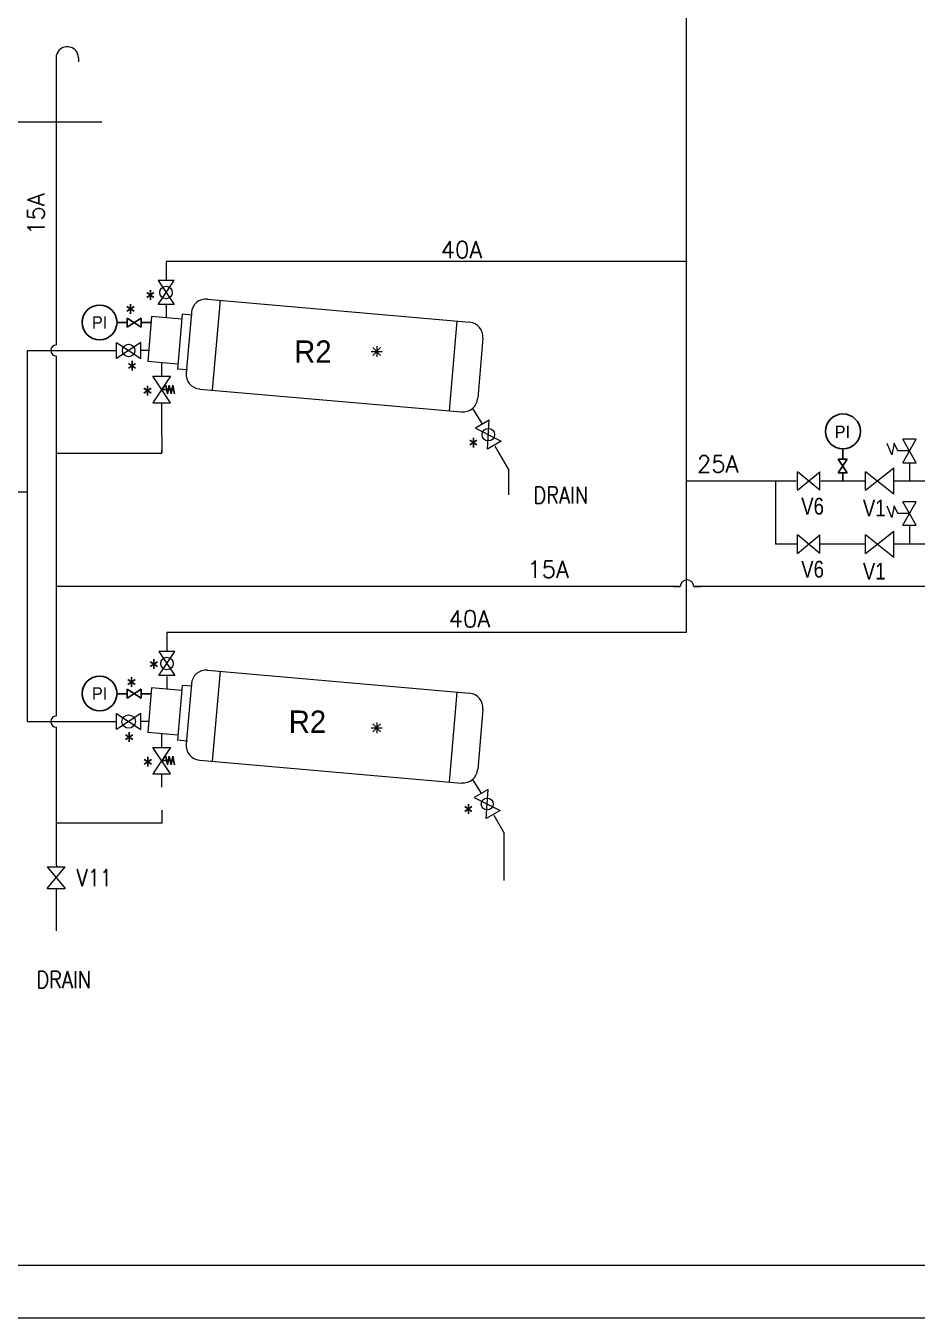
# Model space of a CAD drawing. Extents: x 475189 to 476029, y 1007718 to 1008015.
# Drawn here: x 475674.4 to 475758.8, y 1007718.3 to 1007840.6 of the extents above; entities that cross this region are included whole.
import ezdxf
from ezdxf.enums import TextEntityAlignment as Align

# ---------------------------------------------------------------- set-up
doc = ezdxf.new("R2010")
doc.units = 0
doc.header["$LTSCALE"] = 4
doc.header["$MEASUREMENT"] = 0
doc.linetypes.add('AUSGEZOGEN', pattern=[0])
doc.layers.get('0').update_dxf_attribs({"linetype": 'CONTINUOUS', "lineweight": 0})
for name, color, linetype in [('2', 3, 'AUSGEZOGEN'), ('25', 3, 'AUSGEZOGEN'), ('35', 7, 'AUSGEZOGEN'), ('4', 7, 'AUSGEZOGEN'), ('50', 4, 'AUSGEZOGEN')]:
    doc.layers.add(name, color=color, linetype=linetype)
doc.layers.add('R.B', color=6, linetype='CONTINUOUS', lineweight=0)
doc.layers.add('Template', color=7, linetype='CONTINUOUS', lineweight=0)
doc.styles.add('ROMANS', font='ROMANS.SHX')
doc.styles.get("Standard").update_dxf_attribs({"font": '', "width": 0.95, "height": 200})
doc.styles.get('Standard').set_extended_font_data('Gulim')

# ---------------------------------------------------------------- blocks, each defined once
blk = doc.blocks.new('A$C07fd2cc2')
at = {"color": 8}
for p, q in [((10253, 5664), (10253, 18086)), ((4611, 8236), (4611, 10821)), ((4809, 10805), (4809, 10769)), ((5019, 10230), (3229, 10230)), ((10257, 8983), (5593, 8983)), ((5593, 8983), (5593, 8821)), ((5521, 8597), (5665, 8813)), ((5521, 8813), (5665, 8597)), ((5665, 8813), (5521, 8813)), ((5665, 8597), (5521, 8597)), ((5593, 8591), (5593, 8477)), ((5964, 8645), (8309, 8440)), ((6076, 8636), (6005, 7832)), ((5464, 8489), (5429, 8088)), ((5734, 8465), (5464, 8489)), ((5738, 8510), (5695, 8020)), ((5827, 8502), (5738, 8510)), ((5820, 8524), (5772, 7986)), ((8197, 8450), (8127, 7646)), ((5366, 8258), (5150, 8114)), ((5150, 8258), (5366, 8114)), ((5150, 8114), (5150, 8258)), ((5366, 8114), (5366, 8258)), ((7514, 8212), (7444, 8142)), ((7514, 8142), (7444, 8212)), ((7479, 8226), (7479, 8128)), ((8430, 8296), (8383, 7758)), ((4352, 4866), (4352, 8186)), ((4352, 8186), (5142, 8186)), ((4611, 4916), (4611, 8136)), ((5437, 8186), (5372, 8186)), ((7430, 8177), (7529, 8177)), ((5699, 8065), (5429, 8088)), ((5554, 7955), (5554, 8077)), ((5784, 8012), (5695, 8020)), ((5632, 7719), (5475, 7955)), ((5475, 7955), (5632, 7955)), ((5632, 7955), (5475, 7719)), ((5894, 7841), (8239, 7636)), ((5475, 7719), (5632, 7719)), ((5554, 7419), (5554, 7719)), ((8337, 7668), (8420, 7533)), ((8486, 7562), (8362, 7490)), ((8470, 7303), (8486, 7562)), ((5554, 7419), (5554, 7274)), ((8362, 7490), (8594, 7375)), ((5554, 7268), (5554, 7291)), ((8594, 7375), (8470, 7303)), ((8536, 7331), (8662, 7116)), ((12090, 7253), (12048, 7354)), ((12111, 7358), (12090, 7253)), ((12144, 7287), (12111, 7358)), ((12248, 7287), (12144, 7287)), ((12308, 7392), (12188, 7392)), ((12308, 7182), (12188, 7392)), ((12188, 7182), (12308, 7392)), ((4611, 7268), (5554, 7268)), ((12188, 7182), (12308, 7182)), ((12248, 7177), (12248, 7018)), ((8662, 6896), (8662, 7116)), ((11245, 6935), (11245, 7101)), ((11445, 6935), (11245, 7101)), ((11245, 6935), (11445, 7101)), ((11445, 6935), (11445, 7101)), ((11855, 6935), (12109, 7135)), ((12109, 6899), (11855, 7101)), ((11855, 6935), (11855, 7101)), ((12109, 6899), (12109, 7135)), ((11233, 7018), (10257, 7018)), ((11048, 7018), (11048, 6454)), ((11846, 7018), (11456, 7018)), ((12643, 7018), (12115, 7018)), ((4352, 6919), (2777, 6919)), ((12188, 6622), (12308, 6832)), ((12308, 6622), (12188, 6832)), ((12308, 6832), (12188, 6832)), ((12090, 6693), (12048, 6793)), ((12111, 6797), (12090, 6693)), ((12144, 6727), (12111, 6797)), ((12248, 6727), (12144, 6727)), ((12188, 6622), (12308, 6622)), ((12248, 6616), (12248, 6458)), ((11245, 6370), (11445, 6537)), ((11445, 6370), (11245, 6537)), ((11245, 6370), (11245, 6537)), ((11445, 6370), (11445, 6537)), ((11855, 6370), (12109, 6570)), ((12109, 6334), (11855, 6537)), ((11855, 6370), (11855, 6537)), ((12109, 6334), (12109, 6570)), ((11245, 6454), (11048, 6454)), ((11345, 6454), (11345, 6454)), ((11855, 6454), (11445, 6454)), ((12156, 6453), (12108, 6453)), ((12649, 6454), (12157, 6454)), ((10197, 6073), (4611, 6073)), ((10137, 6073), (10197, 6073)), ((11509, 6073), (10317, 6073)), ((10317, 6073), (10377, 6073)), ((13540, 6073), (10317, 6073)), ((10253, 5664), (5601, 5664)), ((5601, 5664), (5601, 5503)), ((5673, 5493), (5529, 5493)), ((5529, 5493), (5673, 5277)), ((5529, 5277), (5673, 5493)), ((5964, 5325), (8309, 5120)), ((5673, 5277), (5529, 5277)), ((5601, 5268), (5601, 5154)), ((5820, 5204), (5772, 4666)), ((6076, 5316), (6005, 4512)), ((5464, 5169), (5429, 4768)), ((5734, 5145), (5464, 5169)), ((5738, 5190), (5695, 4700)), ((5827, 5182), (5738, 5190)), ((8197, 5130), (8127, 4326)), ((8430, 4976), (8383, 4438)), ((4352, 4866), (5150, 4866)), ((5150, 4938), (5366, 4794)), ((5366, 4938), (5150, 4794)), ((5150, 4794), (5150, 4938)), ((5366, 4794), (5366, 4938)), ((5437, 4866), (5366, 4866)), ((7479, 4859), (7479, 4761)), ((4611, 3582), (4611, 4816)), ((5699, 4745), (5429, 4768)), ((5554, 4635), (5554, 4757)), ((7430, 4810), (7529, 4810)), ((7514, 4845), (7444, 4775)), ((7514, 4775), (7444, 4845)), ((5632, 4635), (5475, 4399)), ((5632, 4399), (5475, 4635)), ((5475, 4635), (5632, 4635)), ((5784, 4692), (5695, 4700)), ((5894, 4522), (8239, 4316)), ((5475, 4399), (5632, 4399)), ((5554, 4280), (5554, 4399)), ((8337, 4348), (8410, 4229)), ((8477, 4258), (8352, 4186)), ((8352, 4186), (8585, 4071)), ((8460, 3999), (8477, 4258)), ((5554, 4074), (5554, 3956)), ((8585, 4071), (8460, 3999)), ((5554, 3956), (4611, 3956)), ((8526, 4029), (8621, 3867)), ((8621, 3444), (8621, 3867)), ((4529, 3373), (4689, 3565)), ((4529, 3565), (4689, 3373)), ((4529, 3565), (4689, 3565)), ((4611, 3581), (4611, 3565)), ((4529, 3373), (4689, 3373)), ((4611, 3357), (4611, 3373)), ((4611, 2994), (4611, 3357))]:
    blk.add_line(p, q, dxfattribs=at)
for centre, radius in [((5593, 8705), 55.9), ((5258, 8186), 55.9), ((8478, 7433), 55.9), ((5601, 5385), 55.9), ((5258, 4866), 60.2), ((8468, 4128), 53.3)]:
    blk.add_circle(centre, radius, dxfattribs=at)
for centre, radius, start, end in [((4709, 10804), 100, 0.5524, 170.0303), ((5952, 8513), 133, 85, 175), ((8297, 8307), 133, 355, 85), ((4611, 8186), 50, 90, 270), ((5905, 7974), 133, 175, 265), ((8250, 7769), 133, 265, 355), ((10257, 6073), 60, 0, 180), ((5952, 5193), 133, 85, 175), ((8297, 4987), 133, 355, 85), ((4611, 4866), 50, 90, 270), ((5905, 4654), 133, 175, 265), ((8250, 4449), 133, 265, 355)]:
    blk.add_arc(centre, radius, start, end, dxfattribs=at)
at = {"layer": '2', "color": 8}
for p, q in [((5246, 8476), (5369, 8395)), ((5246, 8395), (5246, 8476)), ((5369, 8476), (5246, 8395)), ((5369, 8395), (5369, 8476)), ((5153, 8435), (5246, 8435)), ((5459, 8435), (5369, 8435)), ((11651, 7307), (11651, 7213)), ((11611, 7213), (11692, 7213)), ((11692, 7091), (11611, 7213)), ((11692, 7213), (11611, 7091)), ((11611, 7091), (11692, 7091)), ((11651, 7018), (11651, 7091)), ((5153, 5115), (5246, 5115)), ((5369, 5156), (5246, 5075)), ((5246, 5075), (5246, 5156)), ((5246, 5156), (5369, 5075)), ((5369, 5075), (5369, 5156)), ((5459, 5115), (5369, 5115))]:
    blk.add_line(p, q, dxfattribs=at)
at = {"layer": '25', "color": 8}
for centre in [(4998, 8437), (11653, 7462), (4998, 5117)]:
    blk.add_circle(centre, 156, dxfattribs=at)
at = {"layer": '4', "color": 8}
for p, q in [((5554, 7837), (5590, 7876)), ((5590, 7876), (5606, 7797)), ((5622, 7876), (5606, 7797)), ((5622, 7876), (5638, 7797)), ((5653, 7876), (5638, 7797)), ((5653, 7876), (5669, 7797)), ((5554, 7837), (5661, 7837)), ((5554, 4517), (5590, 4556)), ((5554, 4517), (5661, 4517)), ((5590, 4556), (5606, 4478)), ((5622, 4556), (5606, 4478)), ((5622, 4556), (5638, 4478)), ((5653, 4556), (5638, 4478)), ((5653, 4556), (5669, 4478))]:
    blk.add_line(p, q, dxfattribs=at)
at = {"color": 8, "style": 'ROMANS'}
blk.add_text('15A', height=150, rotation=90, dxfattribs=at).set_placement((4504, 9220))
for s, p in [('40A', (8052, 9013)), ('*', (5401, 8575)), ('*', (5223, 8451)), ('*', (5237, 7942)), ('*', (5375, 7719)), ('*', (8293, 7255)), ('25A', (10345, 7095)), ('15A', (8827, 6153)), ('40A', (8123, 5710)), ('*', (5432, 5273)), ('*', (5232, 5113)), ('*', (5211, 4620)), ('*', (5378, 4399)), ('*', (8248, 3977))]:
    blk.add_text(s, height=150, dxfattribs=at).set_placement(p)
at = {"color": 8, "style": 'ROMANS', "width": 0.85}
for s, p in [('DRAIN', (8882, 6816)), ('V11', (4793, 3394)), ('DRAIN', (4432, 2482))]:
    blk.add_text(s, height=150, dxfattribs=at).set_placement(p)
at = {"layer": '35', "color": 8}
for p in [(4998, 8437), (11648, 7458), (4998, 5117)]:
    blk.add_text('PI', height=111.1, dxfattribs=at).set_placement(p, align=Align.MIDDLE)
at = {"layer": '50', "color": 8}
for p in [(7075, 8076), (7026, 4765)]:
    blk.add_text('R2', height=200, dxfattribs=at).set_placement(p, align=Align.RIGHT)
at = {"layer": '50', "color": 8, "width": 0.85}
for s, p in [('V6', (11483, 6718)), ('V1', (12035, 6701)), ('V6', (11483, 6154)), ('V1', (12035, 6136))]:
    blk.add_text(s, height=150, dxfattribs=at).set_placement(p, align=Align.RIGHT)

msp = doc.modelspace()

# ---------------------------------------------------------------- linework, layer by layer
at = {"layer": 'Template', "flags": 128}
msp.add_lwpolyline([(475608.82, 1008015.34), (476028.82, 1008015.34), (476028.82, 1007718.34), (475608.82, 1007718.34)], close=True, dxfattribs=at)
at = {"layer": 'Template', "color": 7, "linetype": 'ByBlock', "lineweight": 13, "flags": 128}
msp.add_lwpolyline([(476023.83, 1007723.33), (475613.82, 1007723.33)], dxfattribs=at)

# ---------------------------------------------------------------- block references
at = {"layer": 'R.B', "xscale": 0.01057760885816948, "yscale": 0.01057760885816948, "zscale": 0.01057760885816948}
msp.add_blockref('A$C07fd2cc2', (475628.51, 1007723.33), dxfattribs=at)

doc.saveas('drawing.dxf')
